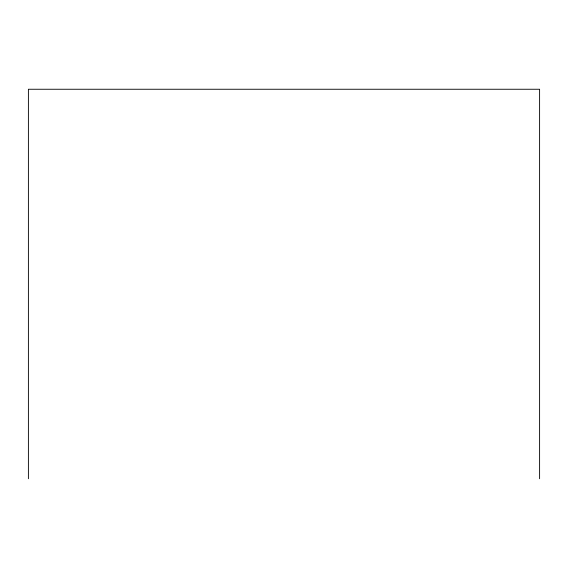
<?xml version="1.0" encoding="UTF-8"?>
<svg xmlns="http://www.w3.org/2000/svg" width="568" height="568" viewBox="0 0 568 568"><rect width="100%" height="100%" fill="white"/><g stroke="black" fill="none" stroke-linecap="round" stroke-linejoin="round"><path stroke-width="0.85" d="M539.6 478.746L539.6 89.254L28.4 89.254L28.4 478.746"/></g></svg>
